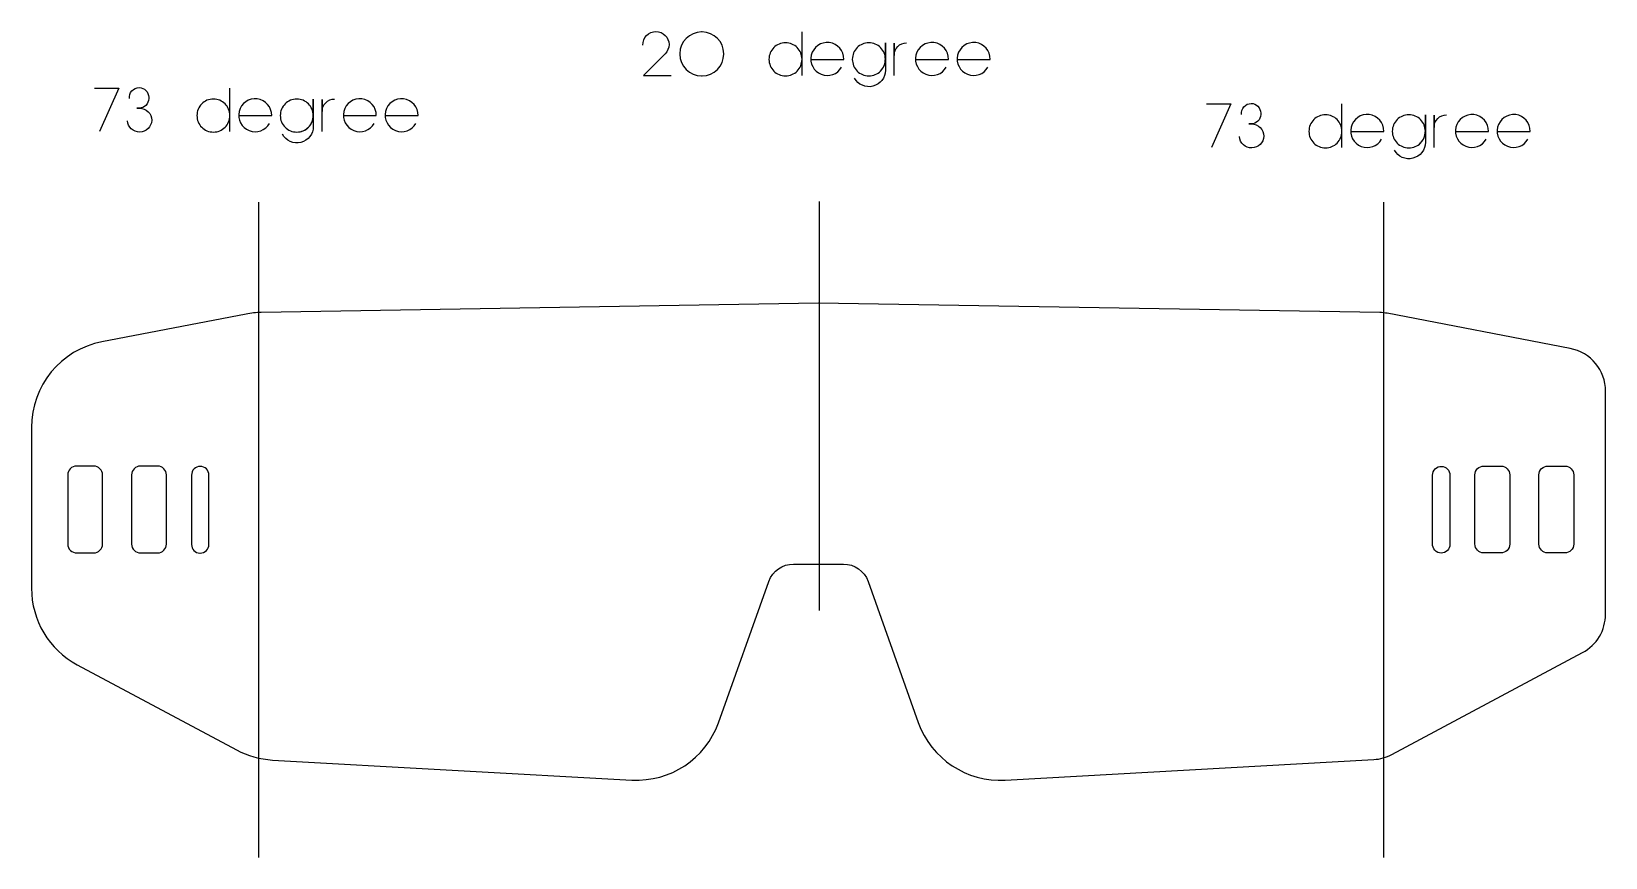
# Model space of a CAD drawing. Extents: x -539 to -358, y -228 to -133.
import ezdxf

# ---------------------------------------------------------------- set-up
doc = ezdxf.new("R2010")
doc.units = 0
doc.layers.add('ANGLE', color=1, linetype='CONTINUOUS')
doc.layers.add('LAYER0000', color=7, linetype='CONTINUOUS')

msp = doc.modelspace()

# ---------------------------------------------------------------- linework, layer by layer
at = {"layer": 'ANGLE'}
for points in [[(-468.5, -134.29, -0.423868), (-467, -132.74, -0.413911), (-465.5, -134.24, -0.194637), (-465.95, -135.29), (-468.45, -137.79), (-465.25, -137.79)], [(-449.1, -135.94), (-445.4, -135.94, 0.90232), (-449.14, -135.47, 0.862347), (-445.65, -136.84)], [(-442.51, -137.84, 0.421631), (-440.61, -135.89), (-440.61, -134.04), (-440.61, -137.19, -0.782349), (-444.16, -138.09)], [(-439.61, -137.79), (-439.61, -134.09), (-439.61, -135.49, -0.416092), (-438.16, -134.04)], [(-437.06, -135.94), (-433.36, -135.94, 0.90232), (-437.1, -135.47, 0.862347), (-433.61, -136.84)], [(-432.26, -135.94), (-428.56, -135.94, 0.90232), (-432.3, -135.47, 0.862347), (-428.81, -136.84)], [(-527.56, -140.45, -0.454849), (-526.46, -139.19, -0.411435), (-525.36, -140.3), (-525.36, -140.45, -0.412121), (-526.46, -141.55), (-526.71, -141.55), (-526.41, -141.55, -0.414286), (-525.01, -142.95, -0.946269), (-527.81, -143)], [(-514.91, -142.4), (-511.21, -142.4, 0.90232), (-514.96, -141.94, 0.862347), (-511.46, -143.3)], [(-508.32, -144.3, 0.421631), (-506.42, -142.35), (-506.42, -140.5), (-506.42, -143.65, -0.782349), (-509.97, -144.55)], [(-505.42, -144.25), (-505.42, -140.55), (-505.42, -141.95, -0.416092), (-503.97, -140.5)], [(-502.87, -142.4), (-499.17, -142.4, 0.90232), (-502.91, -141.94, 0.862347), (-499.42, -143.3)], [(-498.07, -142.4), (-494.37, -142.4, 0.90232), (-498.11, -141.94, 0.862347), (-494.62, -143.3)], [(-399.63, -142.27, -0.454849), (-398.53, -141.01, -0.411435), (-397.43, -142.12), (-397.43, -142.27, -0.412121), (-398.53, -143.37), (-398.78, -143.37), (-398.48, -143.37, -0.414286), (-397.08, -144.77, -0.946269), (-399.88, -144.82)], [(-386.98, -144.22), (-383.28, -144.22, 0.90232), (-387.03, -143.75, 0.862347), (-383.53, -145.12)], [(-380.39, -146.12, 0.421631), (-378.49, -144.17), (-378.49, -142.32), (-378.49, -145.47, -0.782349), (-382.04, -146.37)], [(-377.49, -146.07), (-377.49, -142.37), (-377.49, -143.77, -0.416092), (-376.04, -142.32)], [(-374.94, -144.22), (-371.24, -144.22, 0.90232), (-374.98, -143.75, 0.862347), (-371.49, -145.12)], [(-370.14, -144.22), (-366.44, -144.22, 0.90232), (-370.18, -143.75, 0.862347), (-366.69, -145.12)]]:
    msp.add_lwpolyline(points, format="xyb", dxfattribs=at)
msp.add_lwpolyline([(-461.75, -137.84), (-461.7, -137.84, 0.413333), (-459.2, -135.34), (-459.2, -135.29, 0.413333), (-461.7, -132.79), (-461.75, -132.79, 0.413333), (-464.25, -135.29), (-464.25, -135.34, 0.413333)], format="xyb", close=True, dxfattribs=at)
for points in [[(-450.2, -137.79), (-450.2, -135.94), (-450.21, -135.74), (-450.24, -135.55), (-450.29, -135.37), (-450.35, -135.2), (-450.43, -135.03), (-450.53, -134.88), (-450.64, -134.73), (-450.76, -134.59), (-450.89, -134.47), (-451.04, -134.36), (-451.2, -134.27), (-451.36, -134.19), (-451.54, -134.12), (-451.72, -134.08), (-451.91, -134.05), (-452.1, -134.04), (-452.3, -134.05), (-452.48, -134.08), (-452.67, -134.12), (-452.84, -134.19), (-453.01, -134.27), (-453.16, -134.36), (-453.31, -134.47), (-453.44, -134.59), (-453.57, -134.73), (-453.68, -134.88), (-453.77, -135.03), (-453.85, -135.2), (-453.92, -135.37), (-453.96, -135.55), (-453.99, -135.74), (-454, -135.94), (-453.99, -136.13), (-453.96, -136.32), (-453.92, -136.5), (-453.85, -136.68), (-453.77, -136.84), (-453.68, -137), (-453.57, -137.15), (-453.44, -137.28), (-453.31, -137.4), (-453.16, -137.51), (-453.01, -137.61), (-452.84, -137.69), (-452.67, -137.75), (-452.48, -137.8), (-452.3, -137.83), (-452.1, -137.84), (-451.91, -137.83), (-451.72, -137.8), (-451.54, -137.75), (-451.36, -137.69), (-451.2, -137.61), (-451.04, -137.51), (-450.89, -137.4), (-450.76, -137.28), (-450.64, -137.15), (-450.53, -137), (-450.43, -136.84), (-450.35, -136.68), (-450.29, -136.5), (-450.24, -136.32), (-450.21, -136.13), (-450.2, -135.94), (-450.2, -132.79)], [(-531.61, -139.25), (-528.81, -139.25), (-531.01, -144.25)], [(-516.01, -144.25), (-516.01, -142.4), (-516.02, -142.21), (-516.05, -142.02), (-516.1, -141.84), (-516.16, -141.66), (-516.24, -141.5), (-516.34, -141.34), (-516.45, -141.19), (-516.57, -141.06), (-516.71, -140.94), (-516.85, -140.83), (-517.01, -140.73), (-517.17, -140.65), (-517.35, -140.59), (-517.53, -140.54), (-517.72, -140.51), (-517.91, -140.5), (-518.11, -140.51), (-518.3, -140.54), (-518.48, -140.59), (-518.65, -140.65), (-518.82, -140.73), (-518.98, -140.83), (-519.12, -140.94), (-519.26, -141.06), (-519.38, -141.19), (-519.49, -141.34), (-519.58, -141.5), (-519.66, -141.66), (-519.73, -141.84), (-519.78, -142.02), (-519.8, -142.21), (-519.81, -142.4), (-519.8, -142.6), (-519.78, -142.79), (-519.73, -142.97), (-519.66, -143.14), (-519.58, -143.31), (-519.49, -143.46), (-519.38, -143.61), (-519.26, -143.75), (-519.12, -143.87), (-518.98, -143.98), (-518.82, -144.07), (-518.65, -144.15), (-518.48, -144.22), (-518.3, -144.26), (-518.11, -144.29), (-517.91, -144.3), (-517.72, -144.29), (-517.53, -144.26), (-517.35, -144.22), (-517.17, -144.15), (-517.01, -144.07), (-516.85, -143.98), (-516.71, -143.87), (-516.57, -143.75), (-516.45, -143.61), (-516.34, -143.46), (-516.24, -143.31), (-516.16, -143.14), (-516.1, -142.97), (-516.05, -142.79), (-516.02, -142.6), (-516.01, -142.4), (-516.01, -139.25)], [(-403.68, -141.07), (-400.88, -141.07), (-403.08, -146.07)], [(-388.08, -146.07), (-388.08, -144.22), (-388.09, -144.02), (-388.12, -143.83), (-388.17, -143.65), (-388.23, -143.48), (-388.31, -143.31), (-388.41, -143.16), (-388.52, -143.01), (-388.64, -142.87), (-388.77, -142.75), (-388.92, -142.64), (-389.08, -142.55), (-389.24, -142.47), (-389.42, -142.4), (-389.6, -142.36), (-389.79, -142.33), (-389.98, -142.32), (-390.18, -142.33), (-390.36, -142.36), (-390.55, -142.4), (-390.72, -142.47), (-390.89, -142.55), (-391.04, -142.64), (-391.19, -142.75), (-391.33, -142.87), (-391.45, -143.01), (-391.56, -143.16), (-391.65, -143.31), (-391.73, -143.48), (-391.8, -143.65), (-391.84, -143.83), (-391.87, -144.02), (-391.88, -144.22), (-391.87, -144.41), (-391.84, -144.6), (-391.8, -144.78), (-391.73, -144.96), (-391.65, -145.12), (-391.56, -145.28), (-391.45, -145.43), (-391.33, -145.56), (-391.19, -145.68), (-391.04, -145.79), (-390.89, -145.89), (-390.72, -145.97), (-390.55, -146.03), (-390.36, -146.08), (-390.18, -146.11), (-389.98, -146.12), (-389.79, -146.11), (-389.6, -146.08), (-389.42, -146.03), (-389.24, -145.97), (-389.08, -145.89), (-388.92, -145.79), (-388.77, -145.68), (-388.64, -145.56), (-388.52, -145.43), (-388.41, -145.28), (-388.31, -145.12), (-388.23, -144.96), (-388.17, -144.78), (-388.12, -144.6), (-388.09, -144.41), (-388.08, -144.22), (-388.08, -141.07)], [(-512.7, -227.71), (-512.7, -152.37)], [(-448.19, -199.29), (-448.19, -152.29)], [(-383.28, -227.71), (-383.28, -152.37)]]:
    msp.add_lwpolyline(points, dxfattribs=at)
for points in [[(-442.51, -137.84), (-442.31, -137.83), (-442.12, -137.8), (-441.94, -137.75), (-441.77, -137.69), (-441.6, -137.61), (-441.45, -137.51), (-441.3, -137.4), (-441.16, -137.28), (-441.04, -137.15), (-440.93, -137), (-440.84, -136.84), (-440.76, -136.68), (-440.69, -136.5), (-440.65, -136.32), (-440.62, -136.13), (-440.61, -135.94), (-440.62, -135.74), (-440.65, -135.55), (-440.69, -135.37), (-440.76, -135.2), (-440.84, -135.03), (-440.93, -134.88), (-441.04, -134.73), (-441.16, -134.59), (-441.3, -134.47), (-441.45, -134.36), (-441.6, -134.27), (-441.77, -134.19), (-441.94, -134.12), (-442.12, -134.08), (-442.31, -134.05), (-442.51, -134.04), (-442.7, -134.05), (-442.89, -134.08), (-443.07, -134.12), (-443.25, -134.19), (-443.41, -134.27), (-443.57, -134.36), (-443.72, -134.47), (-443.85, -134.59), (-443.97, -134.73), (-444.08, -134.88), (-444.18, -135.03), (-444.26, -135.2), (-444.32, -135.37), (-444.37, -135.55), (-444.4, -135.74), (-444.41, -135.94), (-444.4, -136.13), (-444.37, -136.32), (-444.32, -136.5), (-444.26, -136.68), (-444.18, -136.84), (-444.08, -137), (-443.97, -137.15), (-443.85, -137.28), (-443.72, -137.4), (-443.57, -137.51), (-443.41, -137.61), (-443.25, -137.69), (-443.07, -137.75), (-442.89, -137.8), (-442.7, -137.83)], [(-508.32, -144.3), (-508.13, -144.29), (-507.94, -144.26), (-507.76, -144.22), (-507.58, -144.15), (-507.42, -144.07), (-507.26, -143.98), (-507.11, -143.87), (-506.98, -143.75), (-506.85, -143.61), (-506.75, -143.46), (-506.65, -143.31), (-506.57, -143.14), (-506.51, -142.97), (-506.46, -142.79), (-506.43, -142.6), (-506.42, -142.4), (-506.43, -142.21), (-506.46, -142.02), (-506.51, -141.84), (-506.57, -141.66), (-506.65, -141.5), (-506.75, -141.34), (-506.85, -141.19), (-506.98, -141.06), (-507.11, -140.94), (-507.26, -140.83), (-507.42, -140.73), (-507.58, -140.65), (-507.76, -140.59), (-507.94, -140.54), (-508.13, -140.51), (-508.32, -140.5), (-508.52, -140.51), (-508.7, -140.54), (-508.89, -140.59), (-509.06, -140.65), (-509.23, -140.73), (-509.38, -140.83), (-509.53, -140.94), (-509.66, -141.06), (-509.79, -141.19), (-509.9, -141.34), (-509.99, -141.5), (-510.07, -141.66), (-510.14, -141.84), (-510.18, -142.02), (-510.21, -142.21), (-510.22, -142.4), (-510.21, -142.6), (-510.18, -142.79), (-510.14, -142.97), (-510.07, -143.14), (-509.99, -143.31), (-509.9, -143.46), (-509.79, -143.61), (-509.66, -143.75), (-509.53, -143.87), (-509.38, -143.98), (-509.23, -144.07), (-509.06, -144.15), (-508.89, -144.22), (-508.7, -144.26), (-508.52, -144.29)], [(-380.39, -146.12), (-380.19, -146.11), (-380.01, -146.08), (-379.82, -146.03), (-379.65, -145.97), (-379.48, -145.89), (-379.33, -145.79), (-379.18, -145.68), (-379.05, -145.56), (-378.92, -145.43), (-378.81, -145.28), (-378.72, -145.12), (-378.64, -144.96), (-378.57, -144.78), (-378.53, -144.6), (-378.5, -144.41), (-378.49, -144.22), (-378.5, -144.02), (-378.53, -143.83), (-378.57, -143.65), (-378.64, -143.48), (-378.72, -143.31), (-378.81, -143.16), (-378.92, -143.01), (-379.05, -142.87), (-379.18, -142.75), (-379.33, -142.64), (-379.48, -142.55), (-379.65, -142.47), (-379.82, -142.4), (-380.01, -142.36), (-380.19, -142.33), (-380.39, -142.32), (-380.58, -142.33), (-380.77, -142.36), (-380.95, -142.4), (-381.13, -142.47), (-381.29, -142.55), (-381.45, -142.64), (-381.6, -142.75), (-381.73, -142.87), (-381.85, -143.01), (-381.96, -143.16), (-382.06, -143.31), (-382.14, -143.48), (-382.2, -143.65), (-382.25, -143.83), (-382.28, -144.02), (-382.29, -144.22), (-382.28, -144.41), (-382.25, -144.6), (-382.2, -144.78), (-382.14, -144.96), (-382.06, -145.12), (-381.96, -145.28), (-381.85, -145.43), (-381.73, -145.56), (-381.6, -145.68), (-381.45, -145.79), (-381.29, -145.89), (-381.13, -145.97), (-380.95, -146.03), (-380.77, -146.08), (-380.58, -146.11)]]:
    msp.add_lwpolyline(points, close=True, dxfattribs=at)
at = {"layer": 'LAYER0000'}
for points in [[(-448.3, -163.97), (-448.29, -163.97), (-512.42, -165.04, 0.043799), (-514.16, -165.22), (-530.73, -168.41, 0.360632), (-538.84, -178.27), (-538.84, -196.75, 0.276084), (-533.58, -205.55), (-515.24, -215.34, 0.108195), (-511.13, -216.5), (-469.76, -218.8, 0.331364), (-459.8, -212.21), (-454, -195.96, -0.318251), (-451.17, -193.97), (-448.3, -193.97), (-445.43, -193.97, -0.316792), (-442.6, -195.96), (-436.82, -212.17, 0.333504), (-426.81, -218.8), (-384.41, -216.44, 0.108266), (-382.35, -215.87), (-360.41, -204.15, 0.27803), (-357.76, -199.72), (-357.76, -174.1, 0.360293), (-361.83, -169.19), (-382.88, -165.14, 0.042457), (-383.73, -165.05), (-448.31, -163.97)], [(-534.67, -183.71), (-534.67, -191.68, 0.425771), (-533.63, -192.68), (-531.67, -192.68, 0.414214), (-530.67, -191.68), (-530.67, -183.71, 0.415246), (-531.67, -182.71), (-533.67, -182.71, 0.414214)], [(-526.31, -192.68), (-524.32, -192.68, 0.417819), (-523.32, -191.67), (-523.32, -183.71, 0.415246), (-524.32, -182.71), (-526.32, -182.71, 0.414214), (-527.32, -183.71), (-527.32, -191.68, 0.415246)], [(-520.43, -183.74), (-520.43, -191.71, 0.402749), (-519.47, -192.71), (-519.43, -192.71, 0.414214), (-518.43, -191.71), (-518.43, -183.74, 0.413182), (-519.43, -182.74), (-519.43, -182.74, 0.414214)], [(-377.66, -191.63), (-377.66, -183.74, -0.422023), (-376.63, -182.74, -0.406447), (-375.66, -183.74), (-375.66, -191.71, -0.415246), (-376.66, -192.71, -0.439064)], [(-371.77, -182.71), (-369.78, -182.71, -0.4155), (-368.78, -183.72), (-368.78, -191.68, -0.422148), (-369.8, -192.68), (-371.78, -192.68, -0.419829), (-372.78, -191.66), (-372.78, -183.71, -0.415246)], [(-365.42, -191.68), (-365.42, -183.71, -0.425771), (-364.38, -182.71), (-362.42, -182.71, -0.414214), (-361.42, -183.71), (-361.42, -191.68, -0.415246), (-362.43, -192.68), (-364.42, -192.68, -0.414214)]]:
    msp.add_lwpolyline(points, format="xyb", close=True, dxfattribs=at)

doc.saveas('drawing.dxf')
